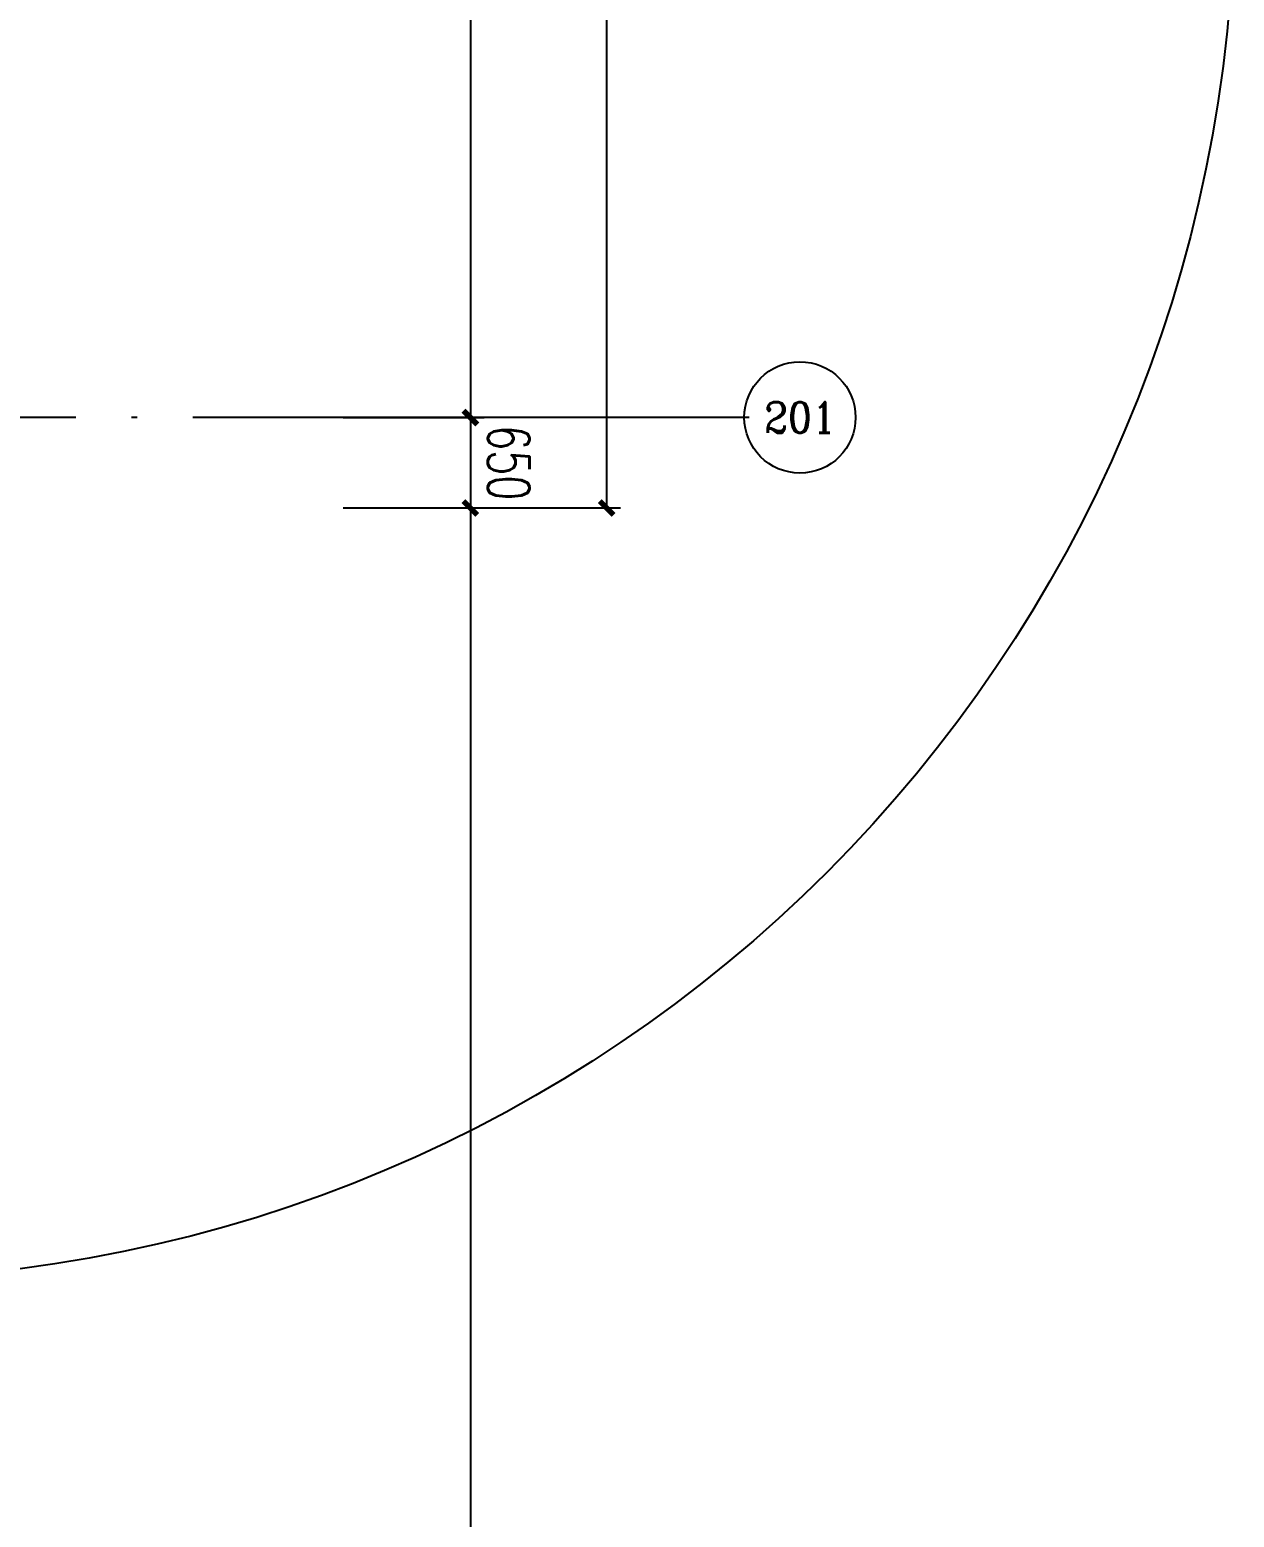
# Model space of a CAD drawing. Extents: x -821772 to -21949, y 506164 to 1049594.
# Drawn here: x -127212 to -118553, y 632164 to 642858 of the extents above; entities that cross this region are included whole.
import ezdxf
from ezdxf.enums import TextEntityAlignment as Align
from ezdxf.xclip import XClip

# ---------------------------------------------------------------- set-up
doc = ezdxf.new("R2010")
doc.units = 0
doc.header["$LTSCALE"] = 1000
doc.header["$MEASUREMENT"] = 0
doc.header["$XCLIPFRAME"] = 2
doc.linetypes.add('10平面20250807_t3$0$DOTE', pattern=[2.4200000000000004, 2, -0.2, 0.02, -0.2])
doc.layers.get('Defpoints').update_dxf_attribs({"color": 210})
for name, color, linetype in [('10平面20250807_t3$0$A-AXIS-D', 8, 'Continuous'), ('10平面20250807_t3$0$A-AXIS-DOTE', 8, '10平面20250807_t3$0$DOTE'), ('10平面20250807_t3$0$A-LIN-V', 8, 'Continuous'), ('10平面20250807_t3$0$AS-WALL', 8, 'Continuous'), ('10平面20250807_t3$0$PUB_TEXT', 8, 'Continuous'), ('10平面20250807_t3$0$SB_ZF消火栓', 10, 'Continuous')]:
    doc.layers.add(name, color=color, linetype=linetype)
doc.styles.add('10平面20250807_t3$0$_TCH_AXIS', font='COMPLEX', dxfattribs={"bigfont": 'GBCBIG'})
doc.styles.add('10平面20250807_t3$0$_TCH_DIM_T3', font='SIMPLEX', dxfattribs={"width": 0.7058823529411765, "bigfont": 'GBCBIG'})
doc.styles.add('10平面20250807_t3$0$A-DIM_T3', font='SIMPLEX', dxfattribs={"width": 0.7058823529411765, "bigfont": 'GBCBIG'})
doc.dimstyles.new('10平面20250807_t3$0$_TCH_ARCH&&100', dxfattribs={"dimtxt": 297.5, "dimasz": 100, "dimexe": 100, "dimexo": 100, "dimgap": 126.25, "dimtad": 1, "dimdec": 0, "dimzin": 0, "dimdsep": 46, "dimtxsty": '10平面20250807_t3$0$_TCH_DIM_T3', "dimblk": '10平面20250807_t3$0$_ArchTick', "dimcen": 0.09, "dimclrt": 7, "dimazin": 2, "dimtfac": 1, "dimtdec": 0, "dimtix": 1, "dimtmove": 2, "dimatfit": 3, "dimfxl": 0, "dimtolj": 1, "dimtzin": 0, "dimarcsym": 0})
doc.dimstyles.new('10平面20250807_t3$0$A-DIM&&100', dxfattribs={"dimtxt": 297.5, "dimasz": 100, "dimexe": 100, "dimexo": 100, "dimgap": 126.25, "dimtad": 1, "dimdec": 0, "dimzin": 0, "dimdsep": 46, "dimtxsty": '10平面20250807_t3$0$A-DIM_T3', "dimblk": '10平面20250807_t3$0$_ArchTick', "dimcen": 0.09, "dimclrt": 7, "dimazin": 2, "dimtfac": 1, "dimtdec": 0, "dimtix": 1, "dimtmove": 2, "dimatfit": 3, "dimfxl": 0, "dimtolj": 1, "dimtzin": 0, "dimarcsym": 0})

# ---------------------------------------------------------------- blocks, each defined once
blk = doc.blocks.new('10平面20250807_t3$0$_ArchTick')
at = {"color": 0, "linetype": 'ByBlock', "const_width": 0.4}
blk.add_lwpolyline([(-0.5, -0.5), (0.5, 0.5)], dxfattribs=at)
blk = doc.blocks.new('*D9964')
at = {"layer": '10平面20250807_t3$0$A-AXIS-D', "color": 0, "lineweight": -2}
for p, q in [((95776.38485717554, -148250.0000000015), (96792.20105808084, -148250.0000000015)), ((96692.20105808084, -148250.0000000015), (96692.20105808086, -164750.0000000015)), ((95776.38485717533, -164750.0000000015), (96792.20105808086, -164750.0000000015))]:
    blk.add_line(p, q, dxfattribs=at)
at = {"layer": 'Defpoints', "color": 0}
for p in [(95676.38485717554, -148250.0000000015), (95676.38485717533, -164750.0000000015), (96692.20105808086, -164750.0000000015)]:
    blk.add_point(p, dxfattribs=at)
at = {"layer": '10平面20250807_t3$0$A-AXIS-D', "color": 0, "lineweight": -2, "xscale": 100, "yscale": 100, "zscale": 100}
for p, rotation in [((96692.20105808084, -148250.0000000015), 90), ((96692.20105808086, -164750.0000000015), 270)]:
    blk.add_blockref('10平面20250807_t3$0$_ArchTick', p, dxfattribs=dict(at, rotation=rotation))
at = {"layer": '10平面20250807_t3$0$A-AXIS-D', "color": 7, "insert": (96967.20105808081, -156500.0000000014), "char_height": 297.5, "attachment_point": 5, "rotation": 270, "style": '10平面20250807_t3$0$A-DIM_T3'}
blk.add_mtext('\\A1;16500', dxfattribs=at)
blk = doc.blocks.new('*D9965')
at = {"layer": '10平面20250807_t3$0$A-AXIS-D', "color": 0, "lineweight": -2}
for p, q in [((95776.38485717533, -164750.0000000015), (96792.20105808074, -164750.0000000015)), ((96692.20105808074, -164750.0000000015), (96692.20105808074, -165399.9999960899)), ((95776.38485717533, -165399.9999960899), (96792.20105808074, -165399.9999960899))]:
    blk.add_line(p, q, dxfattribs=at)
at = {"layer": 'Defpoints', "color": 0}
for p in [(95676.38485717533, -164750.0000000015), (95676.38485717533, -165399.9999960899), (96692.20105808074, -165399.9999960899)]:
    blk.add_point(p, dxfattribs=at)
at = {"layer": '10平面20250807_t3$0$A-AXIS-D', "color": 0, "lineweight": -2, "xscale": 100, "yscale": 100, "zscale": 100}
for p, rotation in [((96692.20105808074, -164750.0000000015), 90), ((96692.20105808074, -165399.9999960899), 270)]:
    blk.add_blockref('10平面20250807_t3$0$_ArchTick', p, dxfattribs=dict(at, rotation=rotation))
at = {"layer": '10平面20250807_t3$0$A-AXIS-D', "color": 7, "insert": (96967.20105808071, -165074.9999980456), "char_height": 297.5, "attachment_point": 5, "rotation": 270, "style": '10平面20250807_t3$0$A-DIM_T3'}
blk.add_mtext('\\A1;650', dxfattribs=at)
blk = doc.blocks.new('*D9966')
at = {"layer": '10平面20250807_t3$0$A-AXIS-D', "color": 0, "lineweight": -2}
for p, q in [((95776.38485717533, -165399.9999960899), (96792.20105808062, -165399.9999960899)), ((96692.20105808062, -165399.9999960899), (96692.20105808062, -183399.9999961858)), ((95776.3848571751, -183399.9999961858), (96792.20105808062, -183399.9999961858))]:
    blk.add_line(p, q, dxfattribs=at)
at = {"layer": 'Defpoints', "color": 0}
for p in [(95676.38485717533, -165399.9999960899), (95676.3848571751, -183399.9999961858), (96692.20105808062, -183399.9999961858)]:
    blk.add_point(p, dxfattribs=at)
at = {"layer": '10平面20250807_t3$0$A-AXIS-D', "color": 0, "lineweight": -2, "xscale": 100, "yscale": 100, "zscale": 100}
for p, rotation in [((96692.20105808062, -165399.9999960899), 90), ((96692.20105808062, -183399.9999961858), 270)]:
    blk.add_blockref('10平面20250807_t3$0$_ArchTick', p, dxfattribs=dict(at, rotation=rotation))
at = {"layer": '10平面20250807_t3$0$A-AXIS-D', "color": 7, "insert": (96967.2010580806, -174399.9999961378), "char_height": 297.5, "attachment_point": 5, "rotation": 270, "style": '10平面20250807_t3$0$A-DIM_T3'}
blk.add_mtext('\\A1;18000', dxfattribs=at)
blk = doc.blocks.new('*D10046')
at = {"layer": '10平面20250807_t3$0$A-AXIS-D', "color": 0, "lineweight": -2}
for p, q in [((95876.38485717573, -81599.99999696578), (97771.87520681837, -81599.99999696578)), ((97671.87520681837, -81599.99999696578), (97671.8752068184, -165399.9999960899)), ((95876.38485717526, -165399.9999960899), (97771.8752068184, -165399.9999960899))]:
    blk.add_line(p, q, dxfattribs=at)
at = {"layer": 'Defpoints', "color": 0}
for p in [(95776.38485717573, -81599.99999696578), (95776.38485717526, -165399.9999960899), (97671.8752068184, -165399.9999960899)]:
    blk.add_point(p, dxfattribs=at)
at = {"layer": '10平面20250807_t3$0$A-AXIS-D', "color": 0, "lineweight": -2, "xscale": 100, "yscale": 100, "zscale": 100}
for p, rotation in [((97671.87520681837, -81599.99999696578), 90), ((97671.8752068184, -165399.9999960899), 270)]:
    blk.add_blockref('10平面20250807_t3$0$_ArchTick', p, dxfattribs=dict(at, rotation=rotation))
at = {"layer": '10平面20250807_t3$0$A-AXIS-D', "color": 7, "insert": (97946.87520681835, -123499.9999965278), "char_height": 297.5, "attachment_point": 5, "rotation": 270, "style": '10平面20250807_t3$0$_TCH_DIM_T3'}
blk.add_mtext('\\A1;83800', dxfattribs=at)
blk = doc.blocks.new('10平面20250807_t3$0$A$C5D961328')
at = {"layer": '10平面20250807_t3$0$A-LIN-V', "ltscale": 500}
blk.add_circle((350.0330632161349, 39.99165254249237), 10001.39042265348, dxfattribs=at)
blk = doc.blocks.new('10平面20250807_t3$0$234243242332')
at = {"layer": '10平面20250807_t3$0$SB_ZF消火栓', "rotation": 90}
blk.add_blockref('10平面20250807_t3$0$A$C5D961328', (-128514.1928710727, 643521.5626744254), dxfattribs=at)
blk = doc.blocks.new('10平面20250807_t3$0$dote')
at = {"layer": '10平面20250807_t3$0$A-AXIS-D'}
blk.add_circle((99061.48238000105, -164748.8673130368), 400, dxfattribs=at)
at = {"layer": '10平面20250807_t3$0$A-AXIS-DOTE', "ltscale": 2}
blk.add_line((98696.38485717773, -164750.0000000019), (-75513.61514282224, -164750.0000000009), dxfattribs=at)
at = {"layer": '10平面20250807_t3$0$PUB_TEXT', "style": '10平面20250807_t3$0$_TCH_AXIS'}
blk.add_text('201', height=220.5948072043338, dxfattribs=at).set_placement((98804.121771596, -164859.164716639), (99318.8429884061, -164859.164716639), align=Align.FIT)
at = {"layer": '10平面20250807_t3$0$A-AXIS-D'}
for base, p1, p2, angle, dimstyle, picture, middle in [((97671.8752068184, -165399.9999960899), (95776.3848571757, -81599.99999696575), (95776.38485717523, -165399.9999960898), 269.99999999999966, '10平面20250807_t3$0$_TCH_ARCH&&100', '*D10046', (97946.87520681835, -123499.9999965278)), ((96692.20105808086, -164750.0000000015), (95676.38485717551, -148250.0000000014), (95676.3848571753, -164750.0000000014), 269.9999999999993, '10平面20250807_t3$0$A-DIM&&100', '*D9964', (96967.20105808081, -156500.0000000014)), ((96692.20105808074, -165399.9999960899), (95676.3848571753, -164750.0000000014), (95676.3848571753, -165399.9999960898), 270, '10平面20250807_t3$0$A-DIM&&100', '*D9965', (96967.20105808071, -165074.9999980456)), ((96692.20105808062, -183399.9999961858), (95676.3848571753, -165399.9999960898), (95676.38485717507, -183399.9999961858), 269.99999999999926, '10平面20250807_t3$0$A-DIM&&100', '*D9966', (96967.2010580806, -174399.9999961378))]:
    dim = blk.add_linear_dim(base=base, p1=p1, p2=p2, angle=angle, dimstyle=dimstyle, override={"dimgap": 0}, dxfattribs=at)
    dim.commit()
    dim.dimension.update_dxf_attribs({"geometry": picture, "text_midpoint": middle, "dimtype": 129, "text_rotation": 270})
blk = doc.blocks.new('10平面20250807_t3')
at = {"layer": '10平面20250807_t3$0$AS-WALL'}
blk.add_blockref('10平面20250807_t3$0$dote', (-220736.3848571775, 804819.9999961853), dxfattribs=at)
at = {"layer": '10平面20250807_t3$0$SB_ZF消火栓', "linetype": 'Continuous'}
blk.add_blockref('10平面20250807_t3$0$234243242332', (-2.91038304567337e-11, 0), dxfattribs=at)

msp = doc.modelspace()

# ---------------------------------------------------------------- block references
at = {"ltscale": 100}
ref = msp.add_blockref('10平面20250807_t3', (0, 0), dxfattribs=at)
XClip(ref).set_block_clipping_path([(-386212.6353242097, 506163.79756496), (-21948.75939678214, 884998.2285294847)])

doc.saveas('drawing.dxf')
